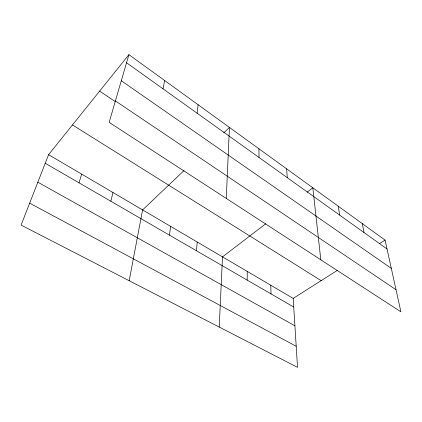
<?xml version="1.0" encoding="UTF-8"?>
<svg xmlns="http://www.w3.org/2000/svg" width="422" height="422" viewBox="0 0 422 422"><rect width="100%" height="100%" fill="white"/><g stroke="black" fill="none" stroke-linecap="round" stroke-linejoin="round"><path stroke-width="0.63" d="M247.186 280.108L247.245 271.404M226.266 198.419L229.447 127.428L223.771 132.819M219.229 327.061L222.499 256.866L265.828 223.739M196.452 250.758L197.232 242.017M197.121 113.207L198.087 104.725M169.438 235.133L170.636 226.387M129.185 280.725L142.599 209.913L183.95 170.636M163.029 88.836L164.649 80.518M110.838 201.231L113.001 192.527M128.921 54.649L109.15 122.369L400.9 311.821L385.075 240.113L128.921 54.649L48.588 154.679L21.1 225.105L297.521 367.351L293.184 298.396L48.588 154.679M78.988 182.805L81.715 174.144M307.137 192.158L312.829 187.806L320.815 259.82M293.184 298.396L337.521 270.28M379.684 243.536L385.075 240.113M29.667 203.161L296.197 346.283M37.848 182.198L294.909 325.805M45.233 163.282L293.728 307.031M72.473 124.938L321.163 280.651M115.406 100.942L396.021 289.714M99.645 91.105L115.449 101.723M121.299 80.75L391.315 268.392M126.553 62.757L387.032 248.991M362.324 223.644L363.996 232.517M338.28 206.231L339.626 215.099M286.659 168.858L287.24 177.641M270.782 285.23L271.035 293.902M258.913 148.766L259.039 157.48"/></g></svg>
